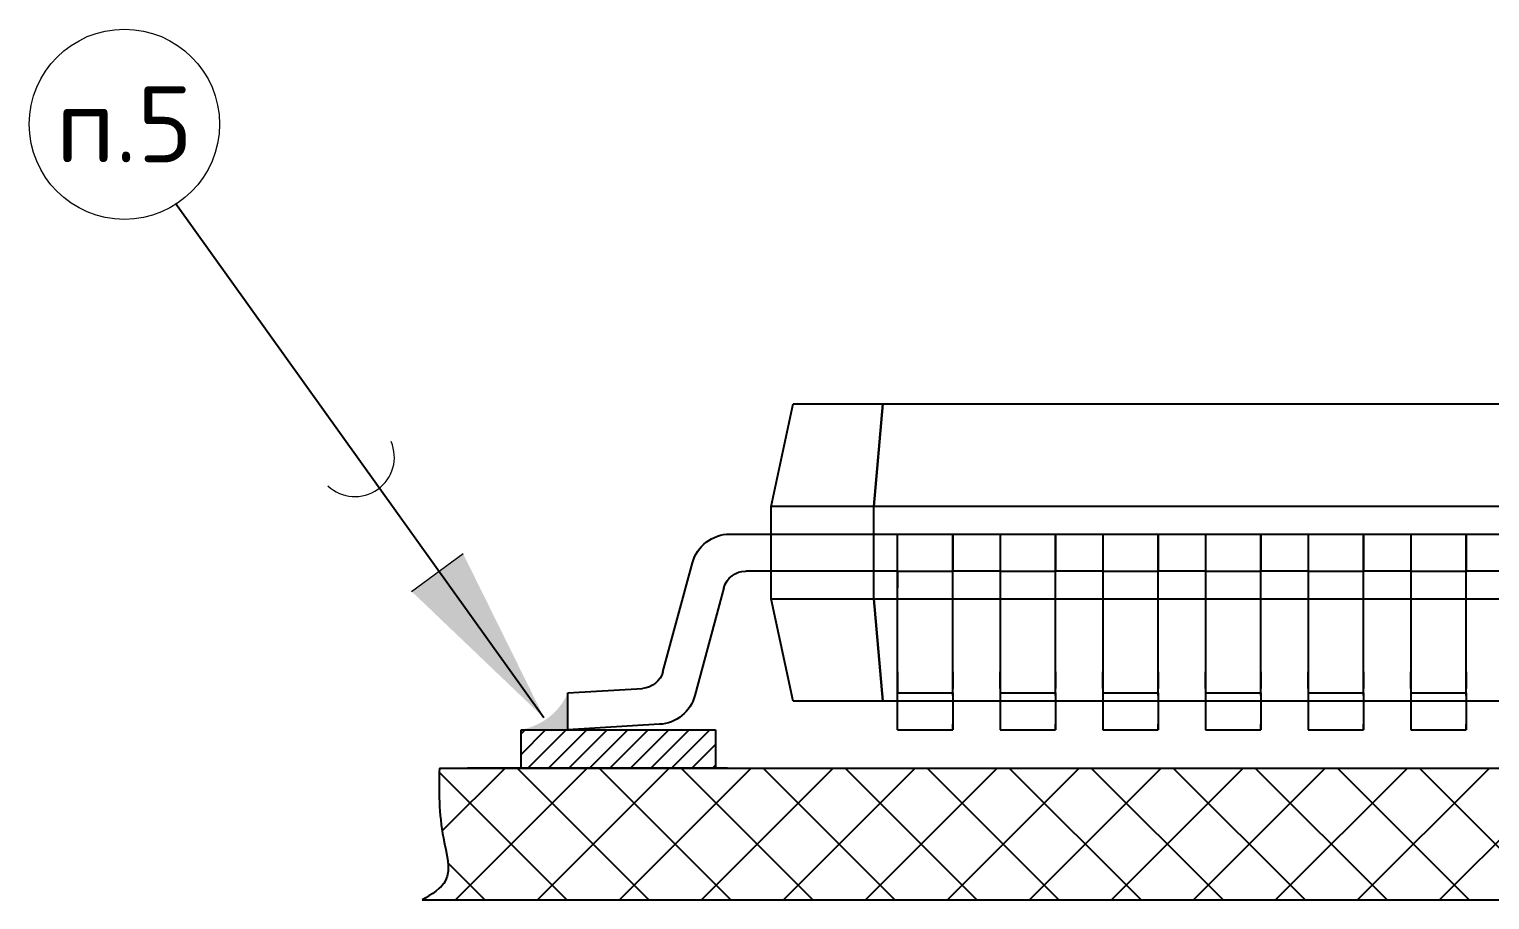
# Model space of a CAD drawing. Header units: millimetres. Extents: x -3633 to 871, y -630 to 261.
# Drawn here: x -1199.16 to -1164.62, y -389.54 to -368.94 of the extents above; entities that cross this region are included whole.
import ezdxf

# ---------------------------------------------------------------- set-up
doc = ezdxf.new("R2010")
doc.units = ezdxf.units.MM
for name, color, linetype, lineweight in [('Размерные линии', 7, 'Continuous', 15), ('Сплошная тонкая', 7, 'Continuous', 20), ('Штриховка', 7, 'Continuous', 9)]:
    doc.layers.add(name, color=color, linetype=linetype, lineweight=lineweight)
doc.styles.add('Main', font='isocpeur.ttf', dxfattribs={"height": 3})

msp = doc.modelspace()

# ---------------------------------------------------------------- hatches: boundary and pattern name
at = {"layer": 'Сплошная тонкая', "lineweight": 25}
h = msp.add_hatch(dxfattribs=at)
h.set_pattern_fill('ANSI31', color=256, scale=0.108)
h.set_pattern_definition([(45, (-8111.592909696559, -4229.866617345437), (-0.2424669152688672, 0.2424669152688671), [])])
h.paths.add_polyline_path([(-1182.926969541244, -385.518132466251), (-1187.524637743675, -385.518132466251), (-1187.524637743676, -386.4225347267895), (-1182.926969541244, -386.4225347267895)])
h.paths.add_polyline_path([(-1141.738019100447, -385.5181324662519), (-1145.514679895738, -385.5181324662519), (-1146.358306587628, -385.5181324662519), (-1146.35830658763, -386.4225347267903), (-1141.738019100447, -386.4225347267904)])
h = msp.add_hatch(dxfattribs=at)
h.set_pattern_fill('ANSI37', color=256, scale=0.432)
h.set_pattern_definition([(45, (-8032.119140031471, -4229.866617345437), (-0.9698676610754686, 0.9698676610754683), []), (135, (-8032.119140031471, -4229.866617345437), (-0.9698676610754686, -0.9698676610754681), [])])
edge = h.paths.add_edge_path()
edge.add_line((-1188.794370775969, -386.4225347267895), (-1189.459171517552, -386.4225347267895))
edge.add_spline(control_points=[(-1189.459171517552, -386.4225347267895), (-1189.468606633113, -386.9563595769666), (-1189.48371565619, -387.8112057025439), (-1189.09153354439, -389.0864411286855), (-1189.637660879505, -389.4051393707953), (-1189.866232881574, -389.5385249213284)], knot_values=[0, 0, 0, 0, 0.7696681386138398, 1.232516294537366, 1.56566809091103, 1.56566809091103, 1.56566809091103, 1.56566809091103], degree=3, periodic=0)
edge.add_line((-1189.866232881573, -389.5385249213284), (-1139.176945669603, -389.5385249213284))
edge.add_spline(control_points=[(-1139.176945669604, -389.5385249213284), (-1139.224825277255, -389.3870386334845), (-1139.373466804439, -388.9167517143344), (-1139.53782974247, -387.8223842273958), (-1139.150397405883, -386.9656278102768), (-1138.904806222536, -386.4225347267904)], knot_values=[0, 0, 0, 0, 0.2211515470656793, 0.6865616764064926, 1.492397090135571, 1.492397090135571, 1.492397090135571, 1.492397090135571], degree=3, periodic=0)
edge.add_line((-1138.904806222536, -386.4225347267904), (-1188.794370775969, -386.4225347267898))
at = {"layer": 'Штриховка'}
h = msp.add_hatch(color=256, dxfattribs=at)
h.dxf.hatch_style = 1
h.paths.add_polyline_path([(-1186.973855849193, -385.2436154332524), (-1188.899036241263, -381.3459836529835), (-1189.508979080913, -381.7938086963734)])
h.paths.add_polyline_path([(-1186.973855849193, -385.2436154332524), (-1189.508979080913, -381.7938086963748), (-1190.116002237421, -382.2394900844167)])
h = msp.add_hatch(color=256, dxfattribs=at)
h.dxf.hatch_style = 1
edge = h.paths.add_edge_path()
edge.add_line((-1186.417664720431, -384.642549347556), (-1186.418427742792, -385.5181044601222))
edge.add_line((-1186.418427742791, -385.5181044601225), (-1187.524637743675, -385.5120563913215))
edge.add_arc((-1187.794111291887, -384.0295890044665), 1.506759949784069, 280.3023781193235, 335.9955935949371)

# ---------------------------------------------------------------- linework, layer by layer
at = {"layer": 'Размерные линии'}
msp.add_line((-1190.116002237421, -382.2394900844167, -3.922833456887904e-09), (-1188.899036241263, -381.3459836529835, -3.923615646248986e-09), dxfattribs=at)
msp.add_circle((-1196.908227376104, -371.185707518184, -6.800410585005116e-09), 2.25, dxfattribs=at)
msp.add_arc((-1191.455281838144, -379.0636190197872, -6.802408287246307e-09), 0.9329887965319963, 226.9187411646309, 23.42590906544386, dxfattribs=at)
at = {"layer": 'Сплошная тонкая', "lineweight": 25}
for p, q in [((-1195.698756972343, -373.0521719995929, -1.543289238456107e-08), (-1186.991281102189, -385.2269555970236, -3.923440333827974e-09)), ((-1187.524637743675, -385.518132466251, -3.908723014160688e-09), (-1182.926969541244, -385.518132466251, -1.038498301715259e-09)), ((-1187.524637743676, -386.4225347267895, -3.908723014160687e-09), (-1187.524637743675, -385.518132466251, -3.908723014160688e-09)), ((-1182.926969541244, -385.518132466251, -1.038498301715259e-09), (-1182.926969541244, -386.4225347267895, -3.910114067716019e-09)), ((-1189.459171517552, -386.4225347267895, -3.908137708748123e-09), (-1187.524637743676, -386.4225347267895, -3.908723014160687e-09)), ((-1188.794370775969, -386.4225347267895, -3.908338848411632e-09), (-1138.904806222536, -386.4225347267904, -3.923433251289439e-09)), ((-1182.641003925139, -386.4225347267895, -3.910200588419443e-09), (-1188.794370775969, -386.4225347267895, -3.908338848411632e-09)), ((-1189.866232881574, -389.5385249213284, -3.908014549761279e-09), (-1139.176945669604, -389.5385249213284, -3.923350913780787e-09))]:
    msp.add_line(p, q, dxfattribs=at)
at = {"layer": 'Сплошная тонкая', "linetype": 'Continuous', "lineweight": 25, "extrusion": (-2.220446049250313e-16, 1, -2.220446049250312e-16)}
for p, q in [((-1181.610944828098, -380.2289401564865, -1.037442169840187e-09), (-1181.094934227524, -377.8013013240345, -1.037442169840187e-09)), ((-1181.610939734554, -380.2289401564865, -1.037442169840187e-09), (-1181.094929208723, -377.801301324035, -1.037442169840187e-09)), ((-1181.094929208725, -377.8013013240345, -1.037442169840187e-09), (-1178.969561994259, -377.8013013240345, -1.037442169840187e-09)), ((-1179.183306420108, -380.2289401564865, -1.037442169840187e-09), (-1178.969567756283, -377.8013013240345, -1.037442169840187e-09)), ((-1178.969561994257, -377.801301324035, -1.037442169840187e-09), (-1179.183300477641, -380.2289401564865, -1.037442169840187e-09)), ((-1178.969561994259, -377.8013013240345, -1.037442169840187e-09), (-1150.265373151894, -377.8013013240345, -1.037442169840187e-09)), ((-1181.610944828096, -380.8844026412482, -1.037442169840187e-09), (-1181.610944828096, -380.2289401564865, -1.037442169840187e-09)), ((-1181.610939734554, -380.2289401564865, -1.037442169840187e-09), (-1181.610944828096, -380.2289401564865, -1.037442169840187e-09)), ((-1181.610939734554, -382.4138151056929, -1.037442169840187e-09), (-1181.610939734554, -380.2289401564865, -1.037442169840187e-09)), ((-1179.183300477641, -380.2289401564865, -1.037442169840187e-09), (-1181.610939734554, -380.2289401564865, -1.037442169840187e-09)), ((-1179.183306420107, -382.4138151056929, -1.037442169840187e-09), (-1179.183306420107, -380.2289401564865, -1.037442169840187e-09)), ((-1179.183300477641, -382.4138151056929, -1.037442169840187e-09), (-1179.183300477641, -380.2289401564865, -1.037442169840187e-09)), ((-1150.051634488071, -380.2289401564865, -1.037442169840187e-09), (-1179.183300477641, -380.2289401564865, -1.037442169840187e-09)), ((-1182.585167804471, -380.8844026412482, -1.037442169840187e-09), (-1181.610939734554, -380.8844026412482, -1.037442169840187e-09)), ((-1181.610944828096, -381.7583526209312, -1.037442169840187e-09), (-1181.610944828096, -380.8844026412482, -1.037442169840187e-09)), ((-1181.610939734554, -380.8844026412482, -1.037442169840187e-09), (-1178.624943375834, -380.8844026412482, -1.037442169840187e-09)), ((-1178.624943375834, -380.8844026412482, -1.037442169840187e-09), (-1177.314018406308, -380.8844026412482, -1.037442169840187e-09)), ((-1177.314023997024, -380.8844026412482, -1.037442169840187e-09), (-1177.314023997024, -381.7583526209312, -1.037442169840187e-09)), ((-1177.314019098737, -380.8844026412482, -1.037442169840187e-09), (-1176.197305235808, -380.8844026412482, -1.037442169840187e-09)), ((-1177.314018406308, -380.8844026412482, -1.037442169840187e-09), (-1176.197304543382, -380.8844026412482, -1.037442169840187e-09)), ((-1176.197310134099, -380.8844026412482, -1.037442169840187e-09), (-1176.197310134099, -381.7583526209312, -1.037442169840187e-09)), ((-1176.197304543382, -380.8844026412482, -1.037442169840187e-09), (-1174.886379573857, -380.8844026412482, -1.037442169840187e-09)), ((-1174.886385164573, -380.8844026412482, -1.037442169840187e-09), (-1174.886385164573, -381.7583526209312, -1.037442169840187e-09)), ((-1174.886380266285, -380.8844026412482, -1.037442169840187e-09), (-1173.769666403356, -380.8844026412482, -1.037442169840187e-09)), ((-1174.886379573857, -380.8844026412482, -1.037442169840187e-09), (-1173.76966571093, -380.8844026412482, -1.037442169840187e-09)), ((-1173.769671301647, -380.8844026412482, -1.037442169840187e-09), (-1173.769671301647, -381.7583526209312, -1.037442169840187e-09)), ((-1173.76966571093, -380.8844026412482, -1.037442169840187e-09), (-1172.458740741406, -380.8844026412482, -1.037442169840187e-09)), ((-1172.458746332123, -380.8844026412482, -1.037442169840187e-09), (-1172.458746332123, -381.7583526209312, -1.037442169840187e-09)), ((-1172.458741433833, -380.8844026412482, -1.037442169840187e-09), (-1171.342027570905, -380.8844026412482, -1.037442169840187e-09)), ((-1172.458740741406, -380.8844026412482, -1.037442169840187e-09), (-1171.342026878478, -380.8844026412482, -1.037442169840187e-09)), ((-1171.342032469196, -380.8844026412482, -1.037442169840187e-09), (-1171.342032469196, -381.7583526209312, -1.037442169840187e-09)), ((-1171.342026878478, -380.8844026412482, -1.037442169840187e-09), (-1170.031101908954, -380.8844026412482, -1.037442169840187e-09)), ((-1170.031107499671, -380.8844026412482, -1.037442169840187e-09), (-1170.031107499671, -381.7583526209312, -1.037442169840187e-09)), ((-1170.031102601381, -380.8844026412482, -1.037442169840187e-09), (-1168.914388738453, -380.8844026412482, -1.037442169840187e-09)), ((-1170.031101908954, -380.8844026412482, -1.037442169840187e-09), (-1168.914388046026, -380.8844026412482, -1.037442169840187e-09)), ((-1168.914393636745, -380.8844026412482, -1.037442169840187e-09), (-1168.914393636745, -381.7583526209312, -1.037442169840187e-09)), ((-1168.914388046026, -380.8844026412482, -1.037442169840187e-09), (-1167.603463076502, -380.8844026412482, -1.037442169840187e-09)), ((-1167.60346866722, -380.8844026412482, -1.037442169840187e-09), (-1167.60346866722, -381.7583526209312, -1.037442169840187e-09)), ((-1167.603463768928, -380.8844026412482, -1.037442169840187e-09), (-1166.486749906001, -380.8844026412482, -1.037442169840187e-09)), ((-1167.603463076502, -380.8844026412482, -1.037442169840187e-09), (-1166.486749213574, -380.8844026412482, -1.037442169840187e-09)), ((-1166.486754804292, -380.8844026412482, -1.037442169840187e-09), (-1166.486754804292, -381.7583526209312, -1.037442169840187e-09)), ((-1166.486749213574, -380.8844026412482, -1.037442169840187e-09), (-1165.17582424405, -380.8844026412482, -1.037442169840187e-09)), ((-1165.175829834768, -380.8844026412482, -1.037442169840187e-09), (-1165.175829834768, -381.7583526209312, -1.037442169840187e-09)), ((-1165.175824936476, -380.8844026412482, -1.037442169840187e-09), (-1164.059111073551, -380.8844026412482, -1.037442169840187e-09)), ((-1165.17582424405, -380.8844026412482, -1.037442169840187e-09), (-1164.059110381122, -380.8844026412482, -1.037442169840187e-09)), ((-1184.170875127331, -384.1408074416775, -1.037442169840187e-09), (-1183.475777293228, -381.5664348713606, -1.037442169840187e-09)), ((-1178.624943098579, -384.1408074416775, -1.037442169840187e-09), (-1178.624943220113, -381.5664348713606, -1.037442169840187e-09)), ((-1177.314018129056, -384.1408074416775, -1.037442169840187e-09), (-1177.31401825059, -381.5664348713606, -1.037442169840187e-09)), ((-1176.197304387662, -381.5664348713606, -1.037442169840187e-09), (-1176.197304266127, -384.1408074416775, -1.037442169840187e-09)), ((-1174.886379296603, -384.1408074416775, -1.037442169840187e-09), (-1174.886379418137, -381.5664348713606, -1.037442169840187e-09)), ((-1173.76966555521, -381.5664348713606, -1.037442169840187e-09), (-1173.769665433676, -384.1408074416775, -1.037442169840187e-09)), ((-1172.458740464151, -384.1408074416775, -1.037442169840187e-09), (-1172.458740585685, -381.5664348713606, -1.037442169840187e-09)), ((-1171.342026722759, -381.5664348713606, -1.037442169840187e-09), (-1171.342026601224, -384.1408074416775, -1.037442169840187e-09)), ((-1170.0311016317, -384.1408074416775, -1.037442169840187e-09), (-1170.031101753234, -381.5664348713606, -1.037442169840187e-09)), ((-1168.914387890308, -381.5664348713606, -1.037442169840187e-09), (-1168.914387768774, -384.1408074416775, -1.037442169840187e-09)), ((-1167.603462799248, -384.1408074416775, -1.037442169840187e-09), (-1167.603462920782, -381.5664348713606, -1.037442169840187e-09)), ((-1166.486749057857, -381.5664348713606, -1.037442169840187e-09), (-1166.48674893632, -384.1408074416775, -1.037442169840187e-09)), ((-1165.175823966797, -384.1408074416775, -1.037442169840187e-09), (-1165.175824088331, -381.5664348713606, -1.037442169840187e-09)), ((-1181.610939734554, -381.7583526209312, -1.037442169840187e-09), (-1182.213348741751, -381.7583526209312, -1.037442169840187e-09)), ((-1181.610944828096, -382.4138151056929, -1.037442169840187e-09), (-1181.610944828096, -381.7583526209312, -1.037442169840187e-09)), ((-1178.624943440843, -381.7583526209312, -1.037442169840187e-09), (-1181.610939734554, -381.7583526209312, -1.037442169840187e-09)), ((-1178.624943440843, -381.7583526209312, -1.037442169840187e-09), (-1177.31401847132, -381.7583526209312, -1.037442169840187e-09)), ((-1176.197305235808, -381.7583526209312, -1.037442169840187e-09), (-1177.314019098737, -381.7583526209312, -1.037442169840187e-09)), ((-1176.197304608392, -381.7583526209312, -1.037442169840187e-09), (-1177.31401847132, -381.7583526209312, -1.037442169840187e-09)), ((-1176.197304608392, -381.7583526209312, -1.037442169840187e-09), (-1174.886379638869, -381.7583526209312, -1.037442169840187e-09)), ((-1173.769666403356, -381.7583526209312, -1.037442169840187e-09), (-1174.886380266285, -381.7583526209312, -1.037442169840187e-09)), ((-1173.769665775941, -381.7583526209312, -1.037442169840187e-09), (-1174.886379638869, -381.7583526209312, -1.037442169840187e-09)), ((-1173.769665775941, -381.7583526209312, -1.037442169840187e-09), (-1172.458740806418, -381.7583526209312, -1.037442169840187e-09)), ((-1171.342027570905, -381.7583526209312, -1.037442169840187e-09), (-1172.458741433833, -381.7583526209312, -1.037442169840187e-09)), ((-1171.342026943488, -381.7583526209312, -1.037442169840187e-09), (-1172.458740806418, -381.7583526209312, -1.037442169840187e-09)), ((-1171.342026943488, -381.7583526209312, -1.037442169840187e-09), (-1170.031101973964, -381.7583526209312, -1.037442169840187e-09)), ((-1168.914388738453, -381.7583526209312, -1.037442169840187e-09), (-1170.031102601381, -381.7583526209312, -1.037442169840187e-09)), ((-1168.914388111036, -381.7583526209312, -1.037442169840187e-09), (-1170.031101973964, -381.7583526209312, -1.037442169840187e-09)), ((-1168.914388111036, -381.7583526209312, -1.037442169840187e-09), (-1167.603463141513, -381.7583526209312, -1.037442169840187e-09)), ((-1166.486749906001, -381.7583526209312, -1.037442169840187e-09), (-1167.603463768928, -381.7583526209312, -1.037442169840187e-09)), ((-1166.486749278585, -381.7583526209312, -1.037442169840187e-09), (-1167.603463141513, -381.7583526209312, -1.037442169840187e-09)), ((-1166.486749278585, -381.7583526209312, -1.037442169840187e-09), (-1165.17582430906, -381.7583526209312, -1.037442169840187e-09)), ((-1164.059111073551, -381.7583526209312, -1.037442169840187e-09), (-1165.175824936476, -381.7583526209312, -1.037442169840187e-09)), ((-1164.059110446133, -381.7583526209312, -1.037442169840187e-09), (-1165.17582430906, -381.7583526209312, -1.037442169840187e-09)), ((-1182.728964761556, -382.1532133857315, -1.037442169840187e-09), (-1183.41806824205, -384.7053851970284, -1.037442169840187e-09)), ((-1178.624949804607, -384.7053851970284, -1.037442169840187e-09), (-1178.62494968412, -382.1532133857315, -1.037442169840187e-09)), ((-1177.314024835082, -384.7053851970284, -1.037442169840187e-09), (-1177.314024714596, -382.1532133857315, -1.037442169840187e-09)), ((-1176.197310851667, -382.1532133857315, -1.037442169840187e-09), (-1176.197310972154, -384.7053851970284, -1.037442169840187e-09)), ((-1174.886386002629, -384.7053851970284, -1.037442169840187e-09), (-1174.886385882143, -382.1532133857315, -1.037442169840187e-09)), ((-1173.769672019215, -382.1532133857315, -1.037442169840187e-09), (-1173.769672139703, -384.7053851970284, -1.037442169840187e-09)), ((-1172.458747170179, -384.7053851970284, -1.037442169840187e-09), (-1172.458747049692, -382.1532133857315, -1.037442169840187e-09)), ((-1171.342033186765, -382.1532133857315, -1.037442169840187e-09), (-1171.342033307251, -384.7053851970284, -1.037442169840187e-09)), ((-1170.031108337726, -384.7053851970284, -1.037442169840187e-09), (-1170.031108217239, -382.1532133857315, -1.037442169840187e-09)), ((-1168.914394354313, -382.1532133857315, -1.037442169840187e-09), (-1168.914394474801, -384.7053851970284, -1.037442169840187e-09)), ((-1167.603469505275, -384.7053851970284, -1.037442169840187e-09), (-1167.603469384787, -382.1532133857315, -1.037442169840187e-09)), ((-1166.486755521862, -382.1532133857315, -1.037442169840187e-09), (-1166.486755642349, -384.7053851970284, -1.037442169840187e-09)), ((-1165.175830672823, -384.7053851970284, -1.037442169840187e-09), (-1165.175830552337, -382.1532133857315, -1.037442169840187e-09)), ((-1181.610944828096, -382.4138151056929, -1.037442169840187e-09), (-1181.610939734554, -382.4138151056929, -1.037442169840187e-09)), ((-1181.094934227525, -384.8414539381458, -1.037442169840187e-09), (-1181.610944828101, -382.4138151056939, -1.037442169840187e-09)), ((-1181.610939734554, -382.4138151056929, -1.037442169840187e-09), (-1179.183300477641, -382.4138151056929, -1.037442169840187e-09)), ((-1181.094929208725, -384.8414539381454, -1.037442169840187e-09), (-1181.610939734558, -382.4138151056939, -1.037442169840187e-09)), ((-1179.183306420107, -382.4138151056939, -1.037442169840187e-09), (-1178.969567756279, -384.8414539381454, -1.037442169840187e-09)), ((-1179.183300477641, -382.4138151056929, -1.037442169840187e-09), (-1178.62494318011, -382.4138151056929, -1.037442169840187e-09)), ((-1178.969561994259, -384.8414539381458, -1.037442169840187e-09), (-1179.183300477643, -382.4138151056939, -1.037442169840187e-09)), ((-1178.62494318011, -382.4138151056929, -1.037442169840187e-09), (-1177.314018210584, -382.4138151056929, -1.037442169840187e-09)), ((-1177.314018210584, -382.4138151056929, -1.037442169840187e-09), (-1176.197304347656, -382.4138151056929, -1.037442169840187e-09)), ((-1176.197304347656, -382.4138151056929, -1.037442169840187e-09), (-1174.886379378132, -382.4138151056929, -1.037442169840187e-09)), ((-1174.886379378132, -382.4138151056929, -1.037442169840187e-09), (-1173.769665515205, -382.4138151056929, -1.037442169840187e-09)), ((-1173.769665515205, -382.4138151056929, -1.037442169840187e-09), (-1172.458740545682, -382.4138151056929, -1.037442169840187e-09)), ((-1172.458740545682, -382.4138151056929, -1.037442169840187e-09), (-1171.342026682754, -382.4138151056929, -1.037442169840187e-09)), ((-1171.342026682754, -382.4138151056929, -1.037442169840187e-09), (-1170.031101713229, -382.4138151056929, -1.037442169840187e-09)), ((-1170.031101713229, -382.4138151056929, -1.037442169840187e-09), (-1168.914387850302, -382.4138151056929, -1.037442169840187e-09)), ((-1168.914387850302, -382.4138151056929, -1.037442169840187e-09), (-1167.603462880778, -382.4138151056929, -1.037442169840187e-09)), ((-1167.603462880778, -382.4138151056929, -1.037442169840187e-09), (-1166.486749017851, -382.4138151056929, -1.037442169840187e-09)), ((-1166.486749017851, -382.4138151056929, -1.037442169840187e-09), (-1165.175824048326, -382.4138151056929, -1.037442169840187e-09)), ((-1165.175824048326, -382.4138151056929, -1.037442169840187e-09), (-1164.0591101854, -382.4138151056929, -1.037442169840187e-09)), ((-1186.417664720431, -384.6425493475547, -1.037442169840187e-09), (-1184.653886309983, -384.5346720386062, -1.037442169840187e-09)), ((-1186.417664720431, -385.518132466251, -1.037442169840187e-09), (-1186.417664720431, -384.6425493475547, -1.037442169840187e-09)), ((-1178.624950020684, -384.534672038604, -1.037442169840187e-09), (-1178.624950329074, -384.6425493475524, -1.037442169840187e-09)), ((-1178.624950329074, -384.6425493475547, -1.037442169840187e-09), (-1178.624942705738, -384.6425493475547, -1.037442169840187e-09)), ((-1178.624942705738, -384.6425493475547, -1.037442169840187e-09), (-1178.624943014128, -384.5346720386062, -1.037442169840187e-09)), ((-1178.624942705738, -384.6425493475547, -1.037442169840187e-09), (-1177.314017736214, -384.6425493475547, -1.037442169840187e-09)), ((-1178.624942705738, -385.518132466251, -1.037442169840187e-09), (-1178.624942705738, -384.6425493475547, -1.037442169840187e-09)), ((-1177.314017736214, -384.6425493475547, -1.037442169840187e-09), (-1177.314018044603, -384.5346720386062, -1.037442169840187e-09)), ((-1177.314017736214, -384.6425493475547, -1.037442169840187e-09), (-1177.314017736214, -385.518132466251, -1.037442169840187e-09)), ((-1176.197311496621, -384.6425493475547, -1.037442169840187e-09), (-1176.197303873286, -384.6425493475547, -1.037442169840187e-09)), ((-1176.197304181675, -384.5346720386062, -1.037442169840187e-09), (-1176.197303873286, -384.6425493475547, -1.037442169840187e-09)), ((-1176.197303873286, -384.6425493475547, -1.037442169840187e-09), (-1174.886378903761, -384.6425493475547, -1.037442169840187e-09)), ((-1176.197303873286, -384.6425493475547, -1.037442169840187e-09), (-1176.197303873286, -385.518132466251, -1.037442169840187e-09)), ((-1174.886378903761, -384.6425493475547, -1.037442169840187e-09), (-1174.88637921215, -384.5346720386062, -1.037442169840187e-09)), ((-1174.886378903761, -384.6425493475547, -1.037442169840187e-09), (-1174.886378903761, -385.518132466251, -1.037442169840187e-09)), ((-1173.76967266417, -384.6425493475547, -1.037442169840187e-09), (-1173.769665040833, -384.6425493475547, -1.037442169840187e-09)), ((-1173.769665349224, -384.5346720386062, -1.037442169840187e-09), (-1173.769665040833, -384.6425493475547, -1.037442169840187e-09)), ((-1173.769665040833, -384.6425493475547, -1.037442169840187e-09), (-1172.45874007131, -384.6425493475547, -1.037442169840187e-09)), ((-1173.769665040833, -384.6425493475547, -1.037442169840187e-09), (-1173.769665040833, -385.518132466251, -1.037442169840187e-09)), ((-1172.45874007131, -384.6425493475547, -1.037442169840187e-09), (-1172.458740379701, -384.5346720386062, -1.037442169840187e-09)), ((-1172.45874007131, -384.6425493475547, -1.037442169840187e-09), (-1172.45874007131, -385.518132466251, -1.037442169840187e-09)), ((-1171.342033831719, -384.6425493475547, -1.037442169840187e-09), (-1171.342026208381, -384.6425493475547, -1.037442169840187e-09)), ((-1171.34202651677, -384.5346720386062, -1.037442169840187e-09), (-1171.342026208381, -384.6425493475547, -1.037442169840187e-09)), ((-1171.342026208381, -384.6425493475547, -1.037442169840187e-09), (-1170.031101238858, -384.6425493475547, -1.037442169840187e-09)), ((-1171.342026208381, -384.6425493475547, -1.037442169840187e-09), (-1171.342026208381, -385.518132466251, -1.037442169840187e-09)), ((-1170.031101238858, -384.6425493475547, -1.037442169840187e-09), (-1170.031101547247, -384.5346720386062, -1.037442169840187e-09)), ((-1170.031101238858, -384.6425493475547, -1.037442169840187e-09), (-1170.031101238858, -385.518132466251, -1.037442169840187e-09)), ((-1168.914394999267, -384.6425493475547, -1.037442169840187e-09), (-1168.914387375931, -384.6425493475547, -1.037442169840187e-09)), ((-1168.91438768432, -384.5346720386062, -1.037442169840187e-09), (-1168.914387375931, -384.6425493475547, -1.037442169840187e-09)), ((-1168.914387375931, -384.6425493475547, -1.037442169840187e-09), (-1167.603462406405, -384.6425493475547, -1.037442169840187e-09)), ((-1168.914387375931, -384.6425493475547, -1.037442169840187e-09), (-1168.914387375931, -385.518132466251, -1.037442169840187e-09)), ((-1167.603462406405, -384.6425493475547, -1.037442169840187e-09), (-1167.603462714796, -384.5346720386062, -1.037442169840187e-09)), ((-1167.603462406405, -384.6425493475547, -1.037442169840187e-09), (-1167.603462406405, -385.518132466251, -1.037442169840187e-09)), ((-1166.486756166814, -384.6425493475547, -1.037442169840187e-09), (-1166.48674854348, -384.6425493475547, -1.037442169840187e-09)), ((-1166.486748851868, -384.5346720386062, -1.037442169840187e-09), (-1166.48674854348, -384.6425493475547, -1.037442169840187e-09)), ((-1166.48674854348, -384.6425493475547, -1.037442169840187e-09), (-1165.175823573954, -384.6425493475547, -1.037442169840187e-09)), ((-1166.48674854348, -384.6425493475547, -1.037442169840187e-09), (-1166.48674854348, -385.518132466251, -1.037442169840187e-09)), ((-1165.175823573954, -384.6425493475547, -1.037442169840187e-09), (-1165.175823882345, -384.5346720386062, -1.037442169840187e-09)), ((-1165.175823573954, -384.6425493475547, -1.037442169840187e-09), (-1165.175823573954, -385.518132466251, -1.037442169840187e-09)), ((-1178.969561994259, -384.8414539381454, -1.037442169840187e-09), (-1181.094929208725, -384.8414539381454, -1.037442169840187e-09)), ((-1178.624942705738, -384.8414539381454, -1.037442169840187e-09), (-1178.969561994259, -384.8414539381454, -1.037442169840187e-09)), ((-1177.314017736214, -384.8414539381454, -1.037442169840187e-09), (-1178.624942705738, -384.8414539381454, -1.037442169840187e-09)), ((-1176.197303873286, -384.8414539381454, -1.037442169840187e-09), (-1177.314017736214, -384.8414539381454, -1.037442169840187e-09)), ((-1174.886378903761, -384.8414539381454, -1.037442169840187e-09), (-1176.197303873286, -384.8414539381454, -1.037442169840187e-09)), ((-1173.769665040833, -384.8414539381454, -1.037442169840187e-09), (-1174.886378903761, -384.8414539381454, -1.037442169840187e-09)), ((-1172.45874007131, -384.8414539381454, -1.037442169840187e-09), (-1173.769665040833, -384.8414539381454, -1.037442169840187e-09)), ((-1171.342026208381, -384.8414539381454, -1.037442169840187e-09), (-1172.45874007131, -384.8414539381454, -1.037442169840187e-09)), ((-1170.031101238858, -384.8414539381454, -1.037442169840187e-09), (-1171.342026208381, -384.8414539381454, -1.037442169840187e-09)), ((-1168.914387375931, -384.8414539381454, -1.037442169840187e-09), (-1170.031101238858, -384.8414539381454, -1.037442169840187e-09)), ((-1167.603462406405, -384.8414539381454, -1.037442169840187e-09), (-1168.914387375931, -384.8414539381454, -1.037442169840187e-09)), ((-1166.48674854348, -384.8414539381454, -1.037442169840187e-09), (-1167.603462406405, -384.8414539381454, -1.037442169840187e-09)), ((-1165.175823573954, -384.8414539381454, -1.037442169840187e-09), (-1166.48674854348, -384.8414539381454, -1.037442169840187e-09)), ((-1164.059109711028, -384.8414539381454, -1.037442169840187e-09), (-1165.175823573954, -384.8414539381454, -1.037442169840187e-09)), ((-1184.252360284812, -385.3856967735449, -1.037442169840187e-09), (-1186.417664720431, -385.518132466251, -1.037442169840187e-09)), ((-1178.624950329074, -385.518132466251, -1.037442169840187e-09), (-1178.624949950478, -385.3856967735449, -1.037442169840187e-09)), ((-1177.314025359549, -385.518132466251, -1.037442169840187e-09), (-1177.314024980954, -385.3856967735449, -1.037442169840187e-09)), ((-1176.197311118027, -385.3856967735449, -1.037442169840187e-09), (-1176.197311496621, -385.518132466251, -1.037442169840187e-09)), ((-1174.886386527097, -385.518132466251, -1.037442169840187e-09), (-1174.886386148504, -385.3856967735449, -1.037442169840187e-09)), ((-1173.769672285576, -385.3856967735449, -1.037442169840187e-09), (-1173.76967266417, -385.518132466251, -1.037442169840187e-09)), ((-1172.458747694644, -385.518132466251, -1.037442169840187e-09), (-1172.458747316052, -385.3856967735449, -1.037442169840187e-09)), ((-1171.342033453124, -385.3856967735449, -1.037442169840187e-09), (-1171.342033831719, -385.518132466251, -1.037442169840187e-09)), ((-1170.031108862192, -385.518132466251, -1.037442169840187e-09), (-1170.031108483599, -385.3856967735449, -1.037442169840187e-09)), ((-1168.914394620673, -385.3856967735449, -1.037442169840187e-09), (-1168.914394999267, -385.518132466251, -1.037442169840187e-09)), ((-1167.603470029742, -385.518132466251, -1.037442169840187e-09), (-1167.603469651148, -385.3856967735449, -1.037442169840187e-09)), ((-1166.486755788219, -385.3856967735449, -1.037442169840187e-09), (-1166.486756166814, -385.518132466251, -1.037442169840187e-09)), ((-1165.175831197291, -385.518132466251, -1.037442169840187e-09), (-1165.175830818696, -385.3856967735449, -1.037442169840187e-09)), ((-1178.624950329074, -385.518132466251, -1.037442169840187e-09), (-1178.624942705738, -385.518132466251, -1.037442169840187e-09)), ((-1178.624942705738, -385.518132466251, -1.037442169840187e-09), (-1177.314017736214, -385.518132466251, -1.037442169840187e-09)), ((-1176.197311496621, -385.518132466251, -1.037442169840187e-09), (-1176.197303873286, -385.518132466251, -1.037442169840187e-09)), ((-1176.197303873286, -385.518132466251, -1.037442169840187e-09), (-1174.886378903761, -385.518132466251, -1.037442169840187e-09)), ((-1173.76967266417, -385.518132466251, -1.037442169840187e-09), (-1173.769665040833, -385.518132466251, -1.037442169840187e-09)), ((-1173.769665040833, -385.518132466251, -1.037442169840187e-09), (-1172.45874007131, -385.518132466251, -1.037442169840187e-09)), ((-1171.342033831719, -385.518132466251, -1.037442169840187e-09), (-1171.342026208381, -385.518132466251, -1.037442169840187e-09)), ((-1171.342026208381, -385.518132466251, -1.037442169840187e-09), (-1170.031101238858, -385.518132466251, -1.037442169840187e-09)), ((-1168.914394999267, -385.518132466251, -1.037442169840187e-09), (-1168.914387375931, -385.518132466251, -1.037442169840187e-09)), ((-1168.914387375931, -385.518132466251, -1.037442169840187e-09), (-1167.603462406405, -385.518132466251, -1.037442169840187e-09)), ((-1166.486756166814, -385.518132466251, -1.037442169840187e-09), (-1166.48674854348, -385.518132466251, -1.037442169840187e-09)), ((-1166.48674854348, -385.518132466251, -1.037442169840187e-09), (-1165.175823573954, -385.518132466251, -1.037442169840187e-09))]:
    msp.add_line(p, q, dxfattribs=at)
at = {"layer": 'Сплошная тонкая', "linetype": 'Continuous', "lineweight": 25, "extrusion": (4.930380657631323e-32, -2.220446049250313e-16, -1)}
for centre, radius, start, end in [((1182.585167804471, -381.8069053975812, 1.037526948003654e-09), 0.9225027563316929, 15.1099327504178, 90), ((1182.213348741751, -382.2924331640704, 1.037527055812475e-09), 0.5340805431394049, 15.10993275053779, 90), ((1184.686491147137, -384.0015876633386, 1.037527435321011e-09), 0.534080543139404, 195.1099327505378, 266.4999999998859), ((1184.308677730804, -384.4649146708132, 1.037527538200273e-09), 0.9225027563316949, 195.1099327501333, 266.4999999998599)]:
    msp.add_arc(centre, radius, start, end, dxfattribs=at)
at = {"layer": 'Сплошная тонкая', "linetype": 'Continuous', "lineweight": 25}
for centre, major_axis, start_param, end_param in [((-1178.624943375834, -381.8069053975812, -1.037442169840187e-09), (-2.048367761366896e-16, 0.922502756331694), -1.307078250415629, 1.295243912124988e-10), ((-1177.314018406308, -381.8069053975812, -1.037442169840187e-09), (-2.048367761366896e-16, 0.922502756331694), -1.307078250415629, 1.295243912124988e-10), ((-1174.886379573857, -381.8069053975812, -1.037442169840187e-09), (-2.048367761366896e-16, 0.922502756331694), -1.307078257384882, -6.8397283392585e-09), ((-1172.458740741406, -381.8069053975812, -1.037442169840187e-09), (-2.048367761366896e-16, 0.922502756331694), -1.307078257384882, -6.8397283392585e-09), ((-1170.031101908954, -381.8069053975812, -1.037442169840187e-09), (-2.048367761366896e-16, 0.922502756331694), -1.307078257384882, -6.8397283392585e-09), ((-1167.603463076502, -381.8069053975812, -1.037442169840187e-09), (-2.048367761366896e-16, 0.922502756331694), -1.307078257384882, -6.8397283392585e-09), ((-1165.17582424405, -381.8069053975812, -1.037442169840187e-09), (-2.260805498742543e-16, 0.922502756331694), -1.307078243773061, 6.772092664419915e-09), ((-1178.624949593967, -382.2924331640704, -1.037442169840187e-09), (-1.185896994295558e-16, 0.5340805431394011), 4.037174635001069e-17, 1.307078250543021), ((-1178.624943008428, -384.0015876633386, -1.037442169840187e-09), (1.185896911509606e-16, -0.5340805431394048), -1.307078252314344, -0.06108652559286432), ((-1177.314018038901, -384.0015876633386, -1.037442169840187e-09), (1.185896911509606e-16, -0.5340805431394048), -1.307078252314344, -0.06108652559286432), ((-1174.886379206451, -384.0015876633386, -1.037442169840187e-09), (1.18589687134768e-16, -0.5340805431393999), -1.307078252314348, -0.06108652559284966), ((-1172.458740374, -384.0015876633386, -1.037442169840187e-09), (1.185896911509606e-16, -0.5340805431394048), -1.307078252314344, -0.06108652559286432), ((-1170.031101541548, -384.0015876633386, -1.037442169840187e-09), (1.185896911509606e-16, -0.5340805431394048), -1.307078252314344, -0.06108652559286432), ((-1167.603462709095, -384.0015876633386, -1.037442169840187e-09), (1.185896911509606e-16, -0.5340805431394048), -1.307078252314344, -0.06108652559286432), ((-1165.175823876644, -384.0015876633386, -1.037442169840187e-09), (2.27027164295517e-16, -0.5340805431393999), -1.30707825287862, -0.06108652615712185), ((-1178.624949960326, -384.4649146708132, -1.037442169840187e-09), (-2.048534112020968e-16, 0.9225027563316719), -1.991246463351067, -1.834514401400467), ((-1178.624949960326, -384.4649146708132, -1.037442169840187e-09), (2.048367560557329e-16, -0.9225027563316989), 0.06108653417573635, 1.150346198953431)]:
    msp.add_ellipse(centre, major_axis=major_axis, ratio=1e-06, start_param=start_param, end_param=end_param, dxfattribs=at)
at = {"layer": 'Сплошная тонкая', "linetype": 'Continuous', "lineweight": 25, "extrusion": (4.930380657631306e-32, -2.220446049250311e-16, -1)}
for centre in [(-1176.197304543382, -381.8069053975812, -1.037442169840187e-09), (-1173.76966571093, -381.8069053975812, -1.037442169840187e-09), (-1171.342026878478, -381.8069053975812, -1.037442169840187e-09), (-1168.914388046026, -381.8069053975812, -1.037442169840187e-09), (-1166.486749213574, -381.8069053975812, -1.037442169840187e-09)]:
    msp.add_ellipse(centre, major_axis=(-2.048367600719231e-16, 0.9225027563316932), ratio=1e-06, start_param=0, end_param=1.307078250545153, dxfattribs=at)
at = {"layer": 'Сплошная тонкая', "linetype": 'Continuous', "lineweight": 25, "extrusion": (4.930380657631319e-32, -2.220446049250312e-16, -1)}
for centre in [(-1176.197304175976, -384.0015876633386, -1.037442169840187e-09), (-1173.769665343523, -384.0015876633386, -1.037442169840187e-09), (-1171.342026511071, -384.0015876633386, -1.037442169840187e-09), (-1168.914387678618, -384.0015876633386, -1.037442169840187e-09), (-1166.486748846167, -384.0015876633386, -1.037442169840187e-09)]:
    msp.add_ellipse(centre, major_axis=(1.185897062116783e-16, -0.534080543139402), ratio=1e-06, start_param=0.06108651234184877, end_param=1.307078239063329, dxfattribs=at)
at = {"layer": 'Сплошная тонкая', "lineweight": 25}
msp.add_spline([(-1189.459171517552, -386.4225347267895, -3.908137708748123e-09), (-1189.361191597318, -388.0821281279088), (-1189.311108516445, -389.0806248880911), (-1189.866232881574, -389.5385249213284, -3.908014549761279e-09)], degree=3, dxfattribs=at)

# ---------------------------------------------------------------- texts
at = {"layer": 'Размерные линии', "insert": (-1196.908227376104, -371.185707518184, -6.800410585005116e-09), "char_height": 1.8, "attachment_point": 5, "style": 'Main'}
msp.add_mtext_dynamic_manual_height_columns('\\pxqc;п.5', width=2.166949885010763, gutter_width=27, heights=[0], dxfattribs=at)

doc.saveas('drawing.dxf')
